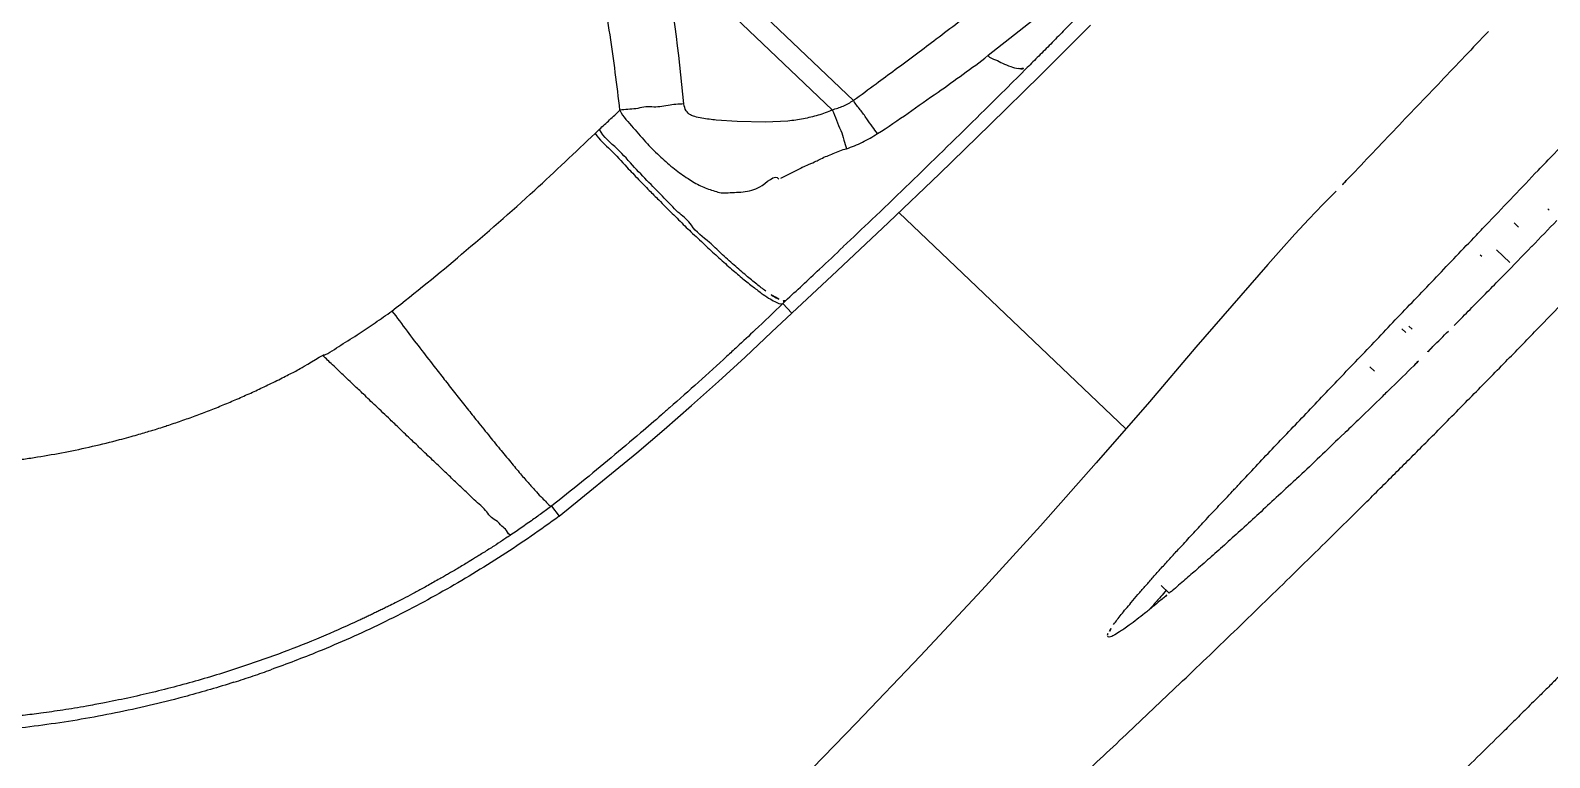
# Model space of a CAD drawing. Header units: millimetres. Extents: x 1145859089 to 1147511753, y -1047484727 to -1047247487.
# Drawn here: x 1146991653.6 to 1146991776.5, y -1047436363.2 to -1047436304.3 of the extents above; entities that cross this region are included whole.
import ezdxf
from ezdxf.xclip import XClip

# ---------------------------------------------------------------- set-up
doc = ezdxf.new("R2010")
doc.units = ezdxf.units.MM
doc.header["$LTSCALE"] = 100
doc.header["$MEASUREMENT"] = 0
doc.header["$XCLIPFRAME"] = 2
doc.layers.get('0').update_dxf_attribs({"linetype": 'CONTINUOUS'})
doc.layers.add('XREF', color=135, linetype='CONTINUOUS')
doc.layers.add('단지배치도$0$W240910', color=135, linetype='CONTINUOUS')

# ---------------------------------------------------------------- blocks, each defined once
blk = doc.blocks.new('단지배치도$0$zw$9902')
at = {"layer": '단지배치도$0$W240910', "linetype": 'ByBlock', "ltscale": 20}
for p, q in [((61980.95, -64940.71), (61963.94, -64924.49)), ((61965.64, -64928.51), (61979.22, -64941.46)), ((61996.48, -64933.43), (61991.83, -64937.07)), ((61996.07, -64938.64), (62000.11, -64934.61)), ((61992, -64942.65), (61996.07, -64938.64)), ((61971.53, -64942.41), (61969.84, -64942.28)), ((61973.82, -64942.46), (61971.53, -64942.41)), ((61975.64, -64942.36), (61973.82, -64942.46)), ((61960.05, -64943.36), (61960.39, -64943.03)), ((61987.9, -64946.62), (61992, -64942.65)), ((61975.07, -64946.97), (61976.78, -64946.13)), ((61983.78, -64950.57), (61987.9, -64946.62)), ((62019.99, -64948.04), (62018.89, -64949.1)), ((62002.97, -64967.26), (61984.62, -64949.77)), ((62002.97, -64967.26), (61984.62, -64949.77)), ((62018.89, -64949.1), (62017.77, -64950.31)), ((62037.09, -64949.46), (62037.21, -64949.58)), ((61979.62, -64954.48), (61983.78, -64950.57)), ((62017.77, -64950.31), (62016.65, -64951.52)), ((62034.37, -64950.6), (62034.73, -64950.95)), ((62016.65, -64951.52), (62015.54, -64952.74)), ((62015.54, -64952.74), (62014.44, -64953.96)), ((62031.64, -64953.17), (62031.77, -64953.3)), ((62034.03, -64953.8), (62032.95, -64952.77)), ((62035.81, -64952.49), (62035.45, -64952.86)), ((61975.96, -64957.89), (61979.62, -64954.48)), ((62014.44, -64953.96), (62008.64, -64960.64)), ((62033.12, -64955.25), (62032.92, -64955.46)), ((62033.33, -64955.04), (62033.12, -64955.25)), ((61975.23, -64957.11), (61975.45, -64956.91)), ((61975.96, -64957.89), (61975.23, -64957.11)), ((62031.52, -64956.88), (62031.12, -64957.29)), ((62031.78, -64956.61), (62031.52, -64956.88)), ((61974.32, -64959.45), (61975.96, -64957.89)), ((61975.96, -64957.89), (61975.96, -64957.89)), ((62029.92, -64958.5), (62029.79, -64958.63)), ((61972.18, -64961.46), (61974.32, -64959.45)), ((62025.3, -64959.16), (62025.62, -64959.46)), ((62025.87, -64958.94), (62026.13, -64959.19)), ((62008.64, -64960.64), (62004.89, -64965.06)), ((61970.02, -64963.43), (61972.18, -64961.46)), ((61967.84, -64965.38), (61970.02, -64963.43)), ((62022.69, -64962.24), (62023.07, -64962.6)), ((61965.63, -64967.31), (61967.84, -64965.38)), ((62004.89, -64965.06), (62000.58, -64970.01)), ((61963.41, -64969.21), (61965.63, -64967.31)), ((62020.34, -64967.91), (62020.15, -64968.09)), ((62020.71, -64967.55), (62020.34, -64967.91)), ((61957.14, -64974.32), (61963.41, -64969.21)), ((62000.58, -64970.01), (61996.06, -64975.09)), ((62016.7, -64971.36), (62016.69, -64971.37)), ((61956.52, -64973.51), (61957.14, -64974.32)), ((61996.06, -64975.09), (61991.31, -64980.3)), ((61991.31, -64980.3), (61986.35, -64985.63)), ((62005.82, -64979.92), (62006.48, -64980.55)), ((62006.24, -64980.32), (62006.12, -64980.45)), ((61986.35, -64985.63), (61981.17, -64991.06)), ((61981.17, -64991.06), (61975.8, -64996.57))]:
    blk.add_line(p, q, dxfattribs=at)
at = {"layer": '단지배치도$0$W240910'}
for centre, radius, start, end in [((56819.18, -60798.97), 5249.43, 201.4083, 356.71209), ((56819.18, -60798.97), 5399.43, 202.10162, 356.71209), ((57394.29, -57699.4), 11431.38, 251.62775, 321.418131)]:
    blk.add_arc(centre, radius, start, end, dxfattribs=at)
at = {"layer": '단지배치도$0$W240910', "linetype": 'ByBlock', "ltscale": 20}
for centre, radius, start, end in [((61717.52, -64966.38), 251, 5.8102, 8.6773), ((61480.81, -64425.02), 726.34, 314.86808, 315.06555), ((61477.07, -64421.25), 731.65, 313.68683, 314.86749), ((62248.68, -65162.02), 313.19, 136.6874, 136.9028), ((61474.57, -64418.64), 735.26, 313.4386, 313.68751), ((61573.91, -64505.49), 642.78, 315.93871, 316.19792), ((61474.44, -64418.51), 735.45, 313.23205, 313.43852), ((61581.43, -64512.77), 632.31, 315.61757, 315.89295), ((61473.84, -64417.87), 736.32, 312.93973, 313.23204), ((61588.38, -64519.59), 622.57, 315.41473, 315.56398), ((61596.73, -64527.83), 610.84, 315.16708, 315.32679), ((61608.06, -64539.12), 594.84, 314.88231, 315.05325), ((61628.56, -64559.79), 565.74, 314.4103, 314.6649), ((61618.78, -64549.89), 579.65, 314.66461, 314.81168), ((61928.87, -64888.5), 120.4, 309.9407, 310.1368), ((62007.56, -64987.04), 6.84, 144.7076, 144.868), ((62001.61, -64983.95), 0.144, 229.557, 234.206), ((61903.56, -64902.08), 89.91, 288.7081, 289.6723), ((61903.14, -64900.84), 91.22, 287.6728, 288.708)]:
    blk.add_arc(centre, radius, start, end, dxfattribs=at)
for points, start_tangent, end_tangent in [([(61999.05, -64995.68), (62003.25, -64991.74), (62007.56, -64987.65), (62011.99, -64983.4), (62016.53, -64978.98), (62021.12, -64974.47), (62022.15, -64973.45), (62023.39, -64972.22), (62024.6, -64971.01), (62025.78, -64969.83), (62026.94, -64968.67), (62028.06, -64967.54), (62030.98, -64964.58), (62033.69, -64961.82), (62036.19, -64959.25), (62038.49, -64956.88), (62040.57, -64954.72), (62042.06, -64953.16), (62043.43, -64951.73), (62044.67, -64950.41), (62045.98, -64949.04), (62047.4, -64947.53), (62049.38, -64945.42), (62051.55, -64943.1), (62053.9, -64940.56), (62056.44, -64937.8), (62059.16, -64934.83), (62062.36, -64931.3), (62065.77, -64927.51), (62066.47, -64926.72), (62067.1, -64926.01), (62067.72, -64925.31), (62068.35, -64924.61), (62068.97, -64923.91), (62072.82, -64919.54), (62076.57, -64915.23), (62080.17, -64911.05), (62083.62, -64907.01), (62086.92, -64903.1)], (0.730815, 0.682576), (0.643525, 0.765425)), ([(62010.65, -64921.88), (62010.02, -64922.55), (62009.16, -64923.46), (62008.08, -64924.61), (62006.77, -64925.98), (62005.69, -64927.11), (62004.83, -64928), (62004.02, -64928.84), (62003.12, -64929.77), (62002.47, -64930.44), (62001.83, -64931.1), (62001.08, -64931.87), (62000.22, -64932.74), (61998.98, -64934.01), (61997.91, -64935.1), (61996.89, -64936.13), (61995.92, -64937.11), (61995, -64938.03)], (-0.684963, -0.728578), (-0.706282, -0.707931)), ([(62003.4, -64981.3), (62003.95, -64980.66), (62004.51, -64980.02), (62005.11, -64979.34), (62005.75, -64978.62), (62006.43, -64977.87), (62007.14, -64977.09), (62007.5, -64976.71), (62008.46, -64975.66), (62009.46, -64974.58), (62010.5, -64973.47), (62011.59, -64972.31), (62012.19, -64971.67), (62013.48, -64970.3), (62014.8, -64968.9), (62016.16, -64967.47), (62017.56, -64966.01), (62018.98, -64964.51), (62020.43, -64962.99), (62021.91, -64961.44), (62023.42, -64959.86), (62024.95, -64958.25), (62026.51, -64956.62), (62028.09, -64954.97), (62029.69, -64953.29), (62031.32, -64951.59), (62032.33, -64950.53), (62034.32, -64948.45), (62036.31, -64946.35), (62037.6, -64945), (62039.62, -64942.88), (62041.62, -64940.79), (62043.59, -64938.71), (62045.55, -64936.66), (62047.47, -64934.64), (62047.87, -64934.21), (62049.68, -64932.31), (62051.45, -64930.45), (62053.18, -64928.64), (62054.86, -64926.88), (62056.49, -64925.18), (62058.07, -64923.53), (62058.18, -64923.41)], (0.644252, 0.764813), (0.692499, 0.721419)), ([(61962.05, -64941.49), (61961.25, -64935.4), (61960.29, -64929.33)], (-0.10966, 0.993969), (-0.170954, 0.985279)), ([(61994.2, -64930.67), (61992.69, -64931.86), (61991.1, -64933.11), (61989.41, -64934.4), (61987.64, -64935.74), (61986.05, -64936.94), (61984.31, -64938.23), (61982.77, -64939.37), (61980.95, -64940.71)], (-0.784551, -0.620064), (-0.803415, -0.595419)), ([(62032.3, -64935.11), (62028.46, -64939.14), (62024.61, -64943.17), (62020.8, -64947.18)], (-0.690317, -0.723507), (-0.68987, -0.723933)), ([(61987.78, -64940.02), (61989.81, -64938.56), (61991.82, -64937.07)], (0.830201, 0.557464), (0.768407, 0.639961)), ([(61991.82, -64937.07), (61992.44, -64937.41), (61992.99, -64937.68)], (0.598059, -0.801452), (0.911733, -0.410783)), ([(61992.99, -64937.68), (61993.66, -64937.95), (61994.27, -64938.12)], (0.908775, -0.417286), (0.986226, -0.165406)), ([(61994.27, -64938.12), (61994.67, -64938.14), (61994.78, -64937.97)], (0.987156, -0.159759), (0.285012, 0.958524)), ([(61982.88, -64943.38), (61985.36, -64941.71), (61987.78, -64940.02)], (0.850394, 0.526146), (0.830201, 0.557464)), ([(61964.64, -64941.22), (61963.33, -64941.36), (61962.05, -64941.49)], (-0.991069, 0.133349), (-0.985756, -0.168184)), ([(61967.23, -64940.97), (61965.94, -64941.09), (61964.64, -64941.22)], (-0.995808, -0.091471), (-0.991069, 0.133349)), ([(61969.84, -64942.28), (61969.28, -64942.22), (61968.68, -64942.14), (61968.1, -64942), (61967.76, -64941.86), (61967.41, -64941.53), (61967.23, -64940.97)], (-0.994627, 0.103527), (-0.11087, 0.993835)), ([(61979.22, -64941.46), (61980.11, -64941.15), (61980.95, -64940.71)], (0.928068, 0.37241), (0.906666, 0.421848)), ([(61982.88, -64943.38), (61982.48, -64942.82), (61982.01, -64942.17), (61981.49, -64941.45), (61980.95, -64940.71)], (-0.578887, 0.815408), (-0.452759, 0.891633)), ([(61960.39, -64943.03), (61961.22, -64942.26), (61962.05, -64941.49)], (0.742916, 0.669385), (0.733577, 0.679606)), ([(61962.05, -64941.49), (61963.13, -64942.9), (61964.27, -64944.2), (61965.36, -64945.28), (61966.46, -64946.23), (61967.56, -64947.02), (61968.58, -64947.6), (61969.6, -64947.99), (61970.63, -64948.17)], (0.421707, -0.906732), (0.996529, 0.083244)), ([(61979.22, -64941.46), (61978.08, -64941.89), (61976.89, -64942.18), (61975.64, -64942.36)], (-0.909759, -0.415137), (-0.994886, -0.101007)), ([(61979.22, -64941.46), (61979.58, -64942.29), (61979.91, -64943.12)], (0.414282, -0.910149), (0.441918, -0.897055)), ([(61943.6, -64957.73), (61949.25, -64953.13), (61955.16, -64947.95), (61960.05, -64943.36)], (0.790572, 0.612369), (0.728539, 0.685004)), ([(61960.05, -64943.36), (61961.3, -64944.7), (61962.61, -64946.09), (61963.56, -64947.08), (61964.42, -64947.97), (61965.19, -64948.74), (61965.74, -64949.3), (61966.28, -64949.83), (61966.8, -64950.34), (61967.3, -64950.84), (61967.79, -64951.31), (61968.92, -64952.38), (61969.93, -64953.31), (61970.46, -64953.78), (61970.96, -64954.23), (61971.44, -64954.64), (61971.9, -64955.03), (61972.75, -64955.71), (61973.48, -64956.27), (61974.08, -64956.68), (61974.59, -64956.97), (61975.23, -64957.11)], (0.555783, -0.831327), (0.92419, 0.381933)), ([(61967.83, -64950.78), (61966.89, -64949.85), (61965.79, -64948.75), (61964.57, -64947.5), (61963.24, -64946.11), (61961.83, -64944.61), (61960.39, -64943.04)], (-0.528638, 0.848847), (-0.461088, 0.887354)), ([(61979.91, -64943.12), (61980.17, -64943.9), (61980.38, -64944.6)], (0.441918, -0.897055), (0.249609, -0.968347)), ([(61980.38, -64944.6), (61981.66, -64944.08), (61982.88, -64943.38)], (0.942359, 0.334604), (0.854175, 0.519986)), ([(61978.31, -64945.41), (61979.31, -64944.99), (61980.38, -64944.6)], (0.890866, 0.454267), (0.976729, 0.214477)), ([(61976.78, -64946.13), (61977.3, -64945.88), (61978.31, -64945.41)], (-0.971128, -0.238558), (0.890866, 0.454267)), ([(61973.37, -64947.69), (61974.89, -64947.05)], (0.857856, 0.51389), (0.423829, -0.905742)), ([(61970.63, -64948.17), (61972.01, -64948.09), (61973.37, -64947.69)], (0.996529, 0.083244), (0.857856, 0.51389)), ([(61970.22, -64953.05), (61969.3, -64952.19), (61967.83, -64950.78)], (-0.735894, 0.677097), (-0.528638, 0.848847)), ([(61972.27, -64954.86), (61971.3, -64954.02), (61970.22, -64953.05)], (-0.764374, 0.644773), (-0.735894, 0.677097)), ([(61973.85, -64956.12), (61973.12, -64955.56), (61972.27, -64954.86)], (-0.810557, 0.585659), (-0.764374, 0.644773)), ([(61975.23, -64957.11), (61972.99, -64959.26), (61971.52, -64960.63), (61970.71, -64961.38), (61966.07, -64965.55)], (-0.71806, -0.695981), (-0.752306, -0.658814)), ([(61974.91, -64956.78), (61974.45, -64956.52), (61973.85, -64956.12)], (-0.899105, 0.437734), (-0.813113, 0.582106)), ([(61975.45, -64956.91), (61974.91, -64956.78)], (-0.930331, -0.366721), (-0.892972, 0.450112)), ([(61940.97, -64959.54), (61942.26, -64958.67), (61943.6, -64957.73)], (0.846917, 0.531725), (0.808164, 0.588958)), ([(61943.6, -64957.73), (61944.83, -64959.35), (61946.02, -64960.91), (61947.15, -64962.37), (61947.94, -64963.38), (61948.77, -64964.44), (61949.6, -64965.49), (61950.4, -64966.49), (61951.41, -64967.75), (61952.34, -64968.89), (61953.22, -64969.95), (61954.01, -64970.9), (61954.71, -64971.7), (61955.3, -64972.36)], (0.643633, -0.765334), (0.663173, -0.748466)), ([(61938.04, -64961.34), (61939.48, -64960.48), (61940.97, -64959.54)], (0.927726, 0.373261), (0.827592, 0.56133)), ([(62029.79, -64958.63), (62029.07, -64959.35)], (-0.705256, -0.708953), (-0.706452, -0.707761)), ([(61903.73, -64970.39), (61908.24, -64970.26), (61908.71, -64970.23), (61909.24, -64970.19), (61909.83, -64970.15), (61910.49, -64970.09), (61911.36, -64970), (61912.03, -64969.93), (61912.48, -64969.88), (61912.86, -64969.83), (61913.28, -64969.77), (61913.84, -64969.7), (61914.95, -64969.53), (61917.17, -64969.14), (61921.59, -64968.13), (61922.34, -64967.93), (61923.01, -64967.74), (61923.58, -64967.57), (61924.08, -64967.42), (61924.49, -64967.3), (61925.05, -64967.12), (61925.41, -64967), (61925.99, -64966.81), (61926.57, -64966.61), (61927.14, -64966.41), (61927.71, -64966.2), (61928.28, -64965.99), (61928.85, -64965.77), (61929.97, -64965.32), (61931.08, -64964.85), (61932.19, -64964.36), (61933.28, -64963.85), (61934.46, -64963.28), (61935.5, -64962.75), (61936.51, -64962.2), (61938.04, -64961.34)], (0.999886, 0.015115), (-0.779253, -0.62671)), ([(62027.81, -64960.6), (62027.4, -64961.01), (62027.3, -64961.11)], (-0.708561, -0.70565), (-0.70943, -0.704776)), ([(61950.14, -64972.87), (61949.28, -64972.06), (61948.44, -64971.25), (61947.6, -64970.45), (61946.9, -64969.78), (61946.4, -64969.31), (61945.88, -64968.81), (61945.56, -64968.51), (61945.17, -64968.14), (61944.71, -64967.7), (61944.21, -64967.22), (61943.47, -64966.51), (61942.88, -64965.95), (61942.3, -64965.4), (61941.79, -64964.91), (61941.32, -64964.46), (61940.9, -64964.07), (61940.22, -64963.42), (61939.35, -64962.59), (61938.8, -64962.07), (61938.4, -64961.69), (61938.04, -64961.34)], (-0.725198, 0.688541), (-0.733294, 0.679912)), ([(62024.45, -64963.92), (62023.7, -64964.66), (62021.91, -64966.4), (62020.71, -64967.55)], (-0.714358, -0.69978), (-0.721203, -0.692724)), ([(61966.07, -64965.55), (61965.42, -64966.12), (61963.72, -64967.59), (61961.35, -64969.59), (61956.52, -64973.51)], (-0.751807, -0.659384), (-0.784118, -0.620612)), ([(62059.82, -64964.93), (62055.88, -64969.06), (62055.44, -64969.52), (62055, -64969.98), (62054.55, -64970.44), (62054.11, -64970.9), (62053.52, -64971.52), (62052.86, -64972.19), (62051.97, -64973.12), (62051.1, -64974.01), (62050.08, -64975.06), (62048.91, -64976.26), (62048.21, -64976.98), (62047.84, -64977.36), (62047.46, -64977.74), (62047.09, -64978.13), (62046.71, -64978.52), (62046.32, -64978.91), (62045.94, -64979.3), (62042.79, -64982.49), (62039.48, -64985.81), (62038.72, -64986.57), (62037.95, -64987.34), (62037.17, -64988.12), (62036.34, -64988.94), (62035.24, -64990.03), (62034.19, -64991.07), (62033.19, -64992.06), (62031.13, -64994.08), (62029.32, -64995.86), (62027.75, -64997.39), (62026.42, -64998.67), (62025.68, -64999.4), (62025.04, -65000.01), (62024.5, -65000.53), (62023.84, -65001.17), (62022.95, -65002.02), (62021.85, -65003.07), (62020.75, -65004.12), (62019.5, -65005.31), (62018.21, -65006.53), (62017.12, -65007.56), (62015.43, -65009.16), (62013.93, -65010.56), (62012.63, -65011.79)], (-0.678951, -0.734183), (-0.732948, -0.680285)), ([(62020.15, -64968.09), (62018.44, -64969.72), (62016.78, -64971.29), (62016.69, -64971.37)], (-0.722283, -0.691597), (-0.729395, -0.684093)), ([(62016.69, -64971.37), (62015.13, -64972.82), (62013.73, -64974.12), (62012.38, -64975.36), (62011.09, -64976.52), (62009.87, -64977.61), (62008.71, -64978.63), (62007.75, -64979.46), (62006.71, -64980.36), (62006.48, -64980.55)], (-0.729395, -0.684093), (-0.764524, -0.644595)), ([(61952.01, -64974.66), (61951.18, -64973.86), (61950.14, -64972.87)], (-0.927587, 0.373606), (-0.723115, 0.690728)), ([(61955.3, -64972.36), (61955.76, -64972.85), (61956.12, -64973.21), (61956.52, -64973.51)], (0.663173, -0.748466), (0.99846, -0.05547)), ([(61957.14, -64974.32), (61952.53, -64977.5), (61947.74, -64980.4), (61942.77, -64983), (61937.65, -64985.28), (61933.83, -64986.74)], (-0.804032, -0.594585), (-0.941635, -0.336635)), ([(61956.52, -64973.51), (61955.71, -64974.1), (61954.89, -64974.69), (61953.24, -64975.83)], (-0.80394, -0.594711), (-0.829561, -0.558416)), ([(61953.24, -64975.83), (61952.88, -64975.49), (61952.51, -64975.14), (61952.01, -64974.66)], (-0.907334, -0.42041), (-0.927587, 0.373606)), ([(61953.24, -64975.83), (61952.93, -64976.03), (61952.56, -64976.28), (61951.86, -64976.74), (61951.45, -64977), (61951.04, -64977.26), (61950.65, -64977.5), (61950.28, -64977.73), (61949.7, -64978.09), (61949.27, -64978.35), (61948.82, -64978.62), (61948.19, -64978.98), (61947.87, -64979.17), (61947.48, -64979.39), (61947, -64979.66), (61946.07, -64980.18), (61945.28, -64980.6), (61944.51, -64981.01), (61943.88, -64981.33), (61943.33, -64981.61), (61942.98, -64981.78), (61942.64, -64981.95), (61942.3, -64982.11), (61941.95, -64982.28), (61941.61, -64982.44), (61941.27, -64982.6), (61940.92, -64982.76), (61938.26, -64983.95), (61935.2, -64985.18), (61932.08, -64986.3)], (-0.829067, -0.55915), (-0.947375, -0.320125)), ([(62067.92, -64976.91), (62058.56, -64986.72), (62047.05, -64998.73), (62035.53, -65010.72), (62024.12, -65022.53)], (-0.690088, -0.723726), (-0.695487, -0.718539)), ([(62006.12, -64980.45), (62005.68, -64980.95), (62005.07, -64981.65), (62004.87, -64981.88)], (-0.664252, -0.747509), (-0.650714, -0.759323)), ([(62006.17, -64980.81), (62005.9, -64981.03), (62005.16, -64981.64), (62004.49, -64982.19), (62003.87, -64982.67), (62003.23, -64983.15), (62002.81, -64983.45), (62002.45, -64983.69), (62001.93, -64983.99), (62001.53, -64984.07)], (-0.766726, -0.641974), (-0.723777, 0.690034)), ([(62001.98, -64983.09), (62002.28, -64982.69), (62002.6, -64982.28), (62002.97, -64981.82), (62003.38, -64981.33), (62003.4, -64981.3)], (0.577739, 0.816222), (0.644252, 0.764813)), ([(62001.64, -64983.61), (62001.97, -64983.11)], (0.540877, 0.841101), (0.575452, 0.817836)), ([(62001.52, -64984.06), (62001.48, -64983.95)], (-0.760612, 0.649207), (0.079322, 0.996849)), ([(62001.48, -64983.95), (62001.64, -64983.61)], (0.079322, 0.996849), (0.540877, 0.841101)), ([(61932.08, -64986.3), (61928.19, -64987.53), (61924.23, -64988.58), (61920.24, -64989.44), (61918.9, -64989.69), (61916.99, -64990.01), (61915.22, -64990.26), (61913.79, -64990.44), (61912.69, -64990.56), (61912.29, -64990.61), (61911.63, -64990.67), (61911.05, -64990.72), (61910.39, -64990.78), (61909.63, -64990.83), (61908.79, -64990.89), (61908.13, -64990.93), (61907.36, -64990.97), (61906.45, -64991.01), (61905.53, -64991.04), (61904.86, -64991.05)], (-0.946435, -0.322896), (-0.999879, -0.015559)), ([(61930.83, -64987.76), (61927.04, -64988.87), (61921.59, -64990.17), (61916.06, -64991.13), (61910.49, -64991.75), (61904.89, -64992.02)], (-0.952807, -0.303577), (-0.999863, -0.016559))]:
    blk.add_spline(points, degree=3, dxfattribs=dict(at, start_tangent=start_tangent, end_tangent=end_tangent))
blk = doc.blocks.new('단지배치도')
blk.add_blockref('단지배치도$0$zw$9902', (141034.19, 142437.16))

msp = doc.modelspace()

# ---------------------------------------------------------------- block references
at = {"layer": 'XREF'}
ref = msp.add_blockref('단지배치도', (1146788705.034274, -1047513806.462535), dxfattribs=at)
XClip(ref).set_block_clipping_path([(72982.4064819524, 34919.7593965302), (360382.4067475507, 255319.7593436702)])

doc.saveas('drawing.dxf')
